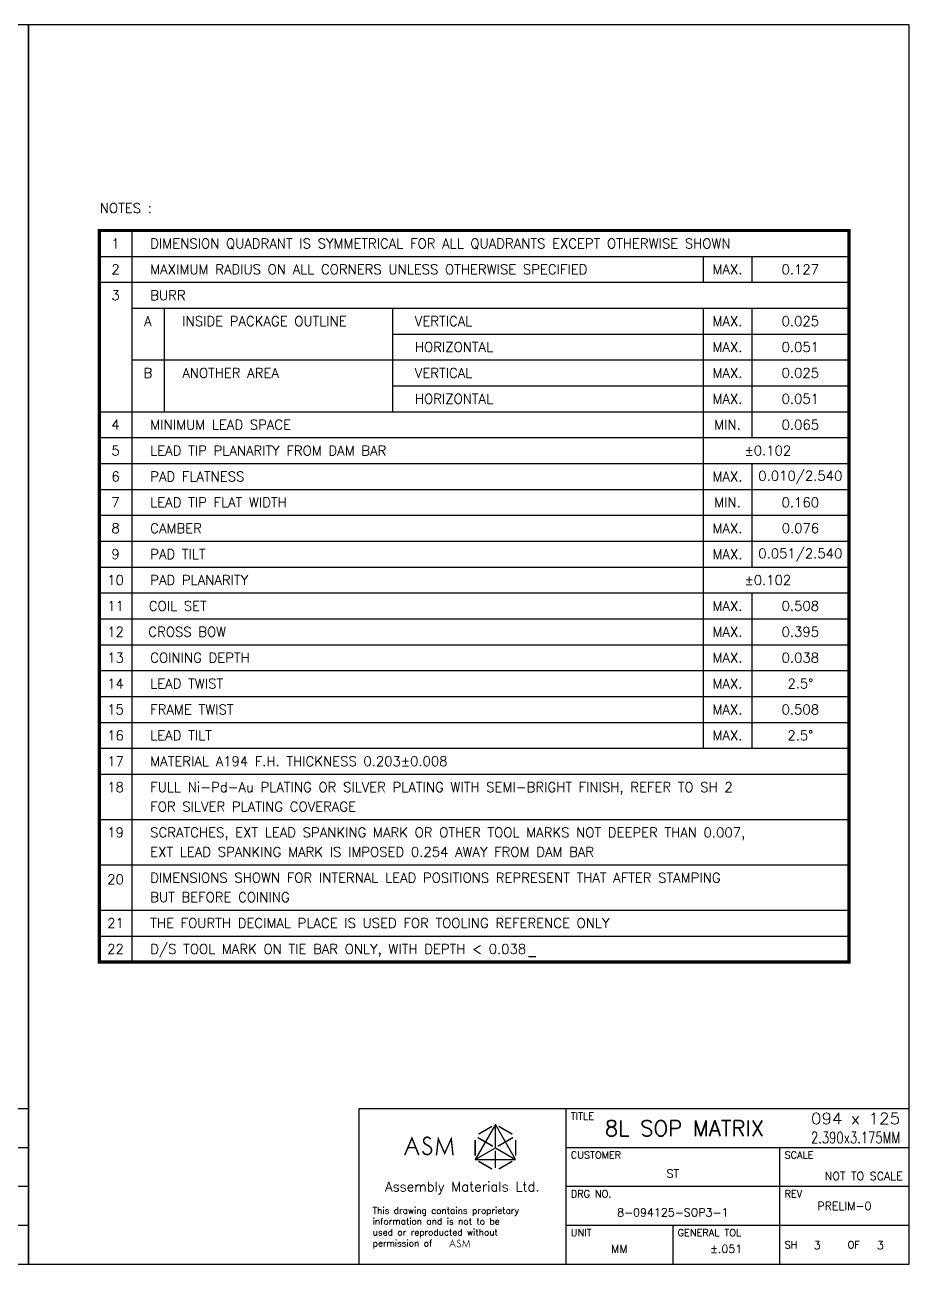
# Model space of a CAD drawing. Extents: x 5 to 821, y 9 to 392.
# Drawn here: x 547.9 to 821, y 9 to 392 of the extents above; entities that cross this region are included whole.
import ezdxf
from ezdxf.enums import TextEntityAlignment as Align

# ---------------------------------------------------------------- set-up
doc = ezdxf.new("R2010")
doc.units = 0
doc.header["$LTSCALE"] = 8
doc.header["$MEASUREMENT"] = 0
doc.layers.add('LF-LINE', color=1, linetype='Continuous')
doc.layers.add('PLOTTING-AREA', color=5, linetype='Continuous')
doc.styles.add('SIMPLEX', font='SIMPLEX', dxfattribs={"height": 2.5})

# ---------------------------------------------------------------- blocks, each defined once
blk = doc.blocks.new('TABLET1')
at = {"layer": 'PLOTTING-AREA', "color": 1}
for p, q in [((149.21, 52.2), (142.98, 41.4)), ((155.45, 41.4), (149.21, 52.2)), ((149.21, 45), (149.21, 52.2)), ((142.98, 41.4), (149.21, 45)), ((149.21, 45), (155.45, 41.4)), ((142.98, 41.4), (155.45, 41.4))]:
    blk.add_line(p, q, dxfattribs=at)
at = {"layer": 'PLOTTING-AREA'}
for p, q in [((277, 45), (171, 45)), ((277, 33), (171, 33)), ((277, 21), (171, 21)), ((204, 21), (204, 9))]:
    blk.add_line(p, q, dxfattribs=at)
blk.add_lwpolyline([(5, 392), (5, 9), (277, 9), (277, 392)], close=True, dxfattribs=at)
for points in [[(277, 57), (107, 57), (107, 9)], [(171, 57), (171, 9)], [(237, 45), (237, 9)]]:
    blk.add_lwpolyline(points, dxfattribs=at)
at = {"layer": 'PLOTTING-AREA', "color": 1}
for points, const_width in [([(143.99, 49.18), (148.2, 51.61)], 0.45), ([(150.23, 51.61), (154.44, 49.18)], 0.45), ([(121.2, 42.67), (123.44, 47.97), (125.58, 42.67)], 0.453), ([(131.01, 42.67), (131.59, 47.75), (133.55, 43.24), (135.57, 47.75), (136.13, 42.67)], 0.432), ([(142.98, 42.57), (142.98, 47.43)], 0.45), ([(143.76, 48.15), (148.43, 45.45)], 0.45), ([(149.99, 45.45), (154.67, 48.15)], 0.45), ([(155.45, 47.43), (155.45, 42.57)], 0.45), ([(122.19, 45), (124.64, 45)], 0.453), ([(149.21, 38.7), (149.21, 44.1)], 0.45), ([(148.2, 38.39), (143.99, 40.82)], 0.45), ([(154.44, 40.82), (150.23, 38.39)], 0.45), ([(135.04, 14.2), (135.97, 16.41), (136.87, 14.2)], 0.189), ([(139.13, 14.2), (139.37, 16.32), (140.19, 14.44), (141.03, 16.32), (141.26, 14.2)], 0.18), ([(135.45, 15.18), (136.47, 15.18)], 0.189)]:
    blk.add_lwpolyline(points, dxfattribs=dict(at, const_width=const_width))
at = {"layer": 'PLOTTING-AREA', "color": 1, "flags": 128}
for points, const_width in [([(129.17, 47.63, 1.322767), (127.58, 46.17), (128.84, 45.4, -1.508624), (126.78, 43.94)], 0.48), ([(138.36, 16.27, 1.322767), (137.7, 15.67), (138.22, 15.34, -1.508624), (137.37, 14.73)], 0.2)]:
    blk.add_lwpolyline(points, format="xyb", dxfattribs=dict(at, const_width=const_width))
at = {"layer": 'PLOTTING-AREA', "color": 7, "style": 'SIMPLEX'}
for s, height, p in [('TITLE', 2.2, (172.5, 53.65)), ('CUSTOMER', 2.2, (172.5, 41.65)), ('SCALE', 2.2, (238.5, 41.65)), ('DRG NO.', 2.2, (172.5, 29.65)), ('REV', 2.2, (238.5, 29.65)), ('This drawing contains proprietary', 2, (111.31, 24.59)), ('information and is not to be', 2, (111.31, 21.23)), ('used or reproducted without', 2, (111.31, 17.87)), ('UNIT', 2.2, (172.5, 17.65)), ('GENERAL TOL', 2.2, (205.5, 17.65)), ('permission of', 2, (111.31, 14.5))]:
    blk.add_text(s, height=height, dxfattribs=at).set_placement(p)
blk.add_text('Assembly Materials Ltd.', height=3, dxfattribs=at).set_placement((139, 33), align=Align.MIDDLE_CENTER)
for s, p in [('SH', (238.5, 15)), ('OF', (258, 15))]:
    blk.add_text(s, height=2.2, dxfattribs=at).set_placement(p, align=Align.MIDDLE_LEFT)

msp = doc.modelspace()

# ---------------------------------------------------------------- linework, layer by layer
msp.add_line((703.45, 104.09), (705.67, 104.09))
at = {"layer": 'LF-LINE'}
for p, q in [((580.92, 328.42), (580.92, 102.42)), ((570.92, 320.42), (802.38, 320.42)), ((757.38, 320.42), (757.38, 312.42)), ((772.38, 320.42), (772.38, 312.42)), ((570.92, 312.42), (802.38, 312.42)), ((580.92, 304.42), (802.38, 304.42)), ((590.92, 304.42), (590.92, 272.42)), ((661.44, 304.42), (661.44, 272.42)), ((757.38, 304.42), (757.38, 168.42)), ((772.38, 304.42), (772.38, 264.42)), ((661.44, 296.42), (802.38, 296.42)), ((580.92, 288.42), (802.38, 288.42)), ((661.44, 280.42), (802.38, 280.42)), ((570.92, 272.42), (802.38, 272.42)), ((570.92, 264.42), (802.38, 264.42)), ((570.92, 256.42), (802.38, 256.42)), ((772.38, 256.42), (772.38, 224.42)), ((570.92, 248.42), (802.38, 248.42)), ((570.92, 240.42), (802.38, 240.42)), ((570.92, 232.42), (802.38, 232.42)), ((570.92, 224.42), (802.38, 224.42)), ((570.92, 216.42), (802.38, 216.42)), ((772.38, 216.42), (772.38, 168.42)), ((570.92, 208.42), (802.38, 208.42)), ((570.92, 200.42), (802.38, 200.42)), ((570.92, 192.42), (802.38, 192.42)), ((570.92, 184.42), (802.38, 184.42)), ((570.92, 176.42), (802.38, 176.42)), ((570.92, 168.42), (802.38, 168.42)), ((570.92, 160.42), (802.38, 160.42)), ((570.92, 146.42), (802.38, 146.42)), ((570.92, 132.42), (802.38, 132.42)), ((570.92, 118.42), (802.38, 118.42)), ((570.92, 110.42), (802.38, 110.42))]:
    msp.add_line(p, q, dxfattribs=at)
at = {"layer": 'LF-LINE', "const_width": 1}
msp.add_lwpolyline([(802.38, 102.42), (802.38, 328.42), (570.92, 328.42), (570.92, 102.42)], close=True, dxfattribs=at)

# ---------------------------------------------------------------- block references
for p in [(272, 0), (544, 0)]:
    msp.add_blockref('TABLET1', p)

# ---------------------------------------------------------------- texts
at = {"style": 'SIMPLEX'}
for s, p in [('NOTES :', (571.06, 333.85)), ('DIMENSION QUADRANT IS SYMMETRICAL FOR ALL QUADRANTS EXCEPT OTHERWISE SHOWN', (586.63, 322.92)), ('MAXIMUM RADIUS ON ALL CORNERS UNLESS OTHERWISE SPECIFIED', (586.63, 314.92)), ('BURR', (586.63, 306.92)), ('INSIDE PACKAGE OUTLINE', (596.52, 298.92)), ('VERTICAL', (668.35, 298.92)), ('HORIZONTAL', (668.35, 290.92)), ('ANOTHER AREA', (596.52, 282.92)), ('VERTICAL', (668.35, 282.92)), ('HORIZONTAL', (668.35, 274.92)), ('MINIMUM LEAD SPACE ', (586.63, 266.92)), ('LEAD TIP PLANARITY FROM DAM BAR', (586.63, 258.92)), ('PAD FLATNESS', (586.63, 250.92)), ('LEAD TIP FLAT WIDTH', (586.63, 242.92)), ('CAMBER', (586.63, 234.92)), ('PAD TILT', (586.63, 226.92)), ('PAD PLANARITY ', (586.63, 218.92)), ('COIL SET', (586.19, 210.92)), ('CROSS BOW', (586.03, 202.92)), ('COINING DEPTH', (586.63, 194.92)), ('LEAD TWIST', (586.63, 186.92)), ('FRAME TWIST', (586.63, 178.92)), ('LEAD TILT', (586.63, 170.92)), ('MATERIAL A194 F.H. THICKNESS 0.203%%P0.008', (586.63, 162.92)), ('FULL Ni-Pd-Au PLATING OR SILVER PLATING WITH SEMI-BRIGHT FINISH, REFER TO SH 2', (586.63, 154.92)), ('FOR SILVER PLATING COVERAGE', (586.63, 148.92)), ('SCRATCHES, EXT LEAD SPANKING MARK OR OTHER TOOL MARKS NOT DEEPER THAN 0.007,', (586.63, 140.92)), ('EXT LEAD SPANKING MARK IS IMPOSED 0.254 AWAY FROM DAM BAR ', (586.63, 134.92)), ('DIMENSIONS SHOWN FOR INTERNAL LEAD POSITIONS REPRESENT THAT AFTER STAMPING', (586.63, 126.92)), ('BUT BEFORE COINING', (586.63, 120.92)), ('THE FOURTH DECIMAL PLACE IS USED FOR TOOLING REFERENCE ONLY', (586.63, 112.92)), ('D/S TOOL MARK ON TIE BAR ONLY, WITH DEPTH < 0.038', (586.63, 104.92))]:
    msp.add_text(s, height=3, dxfattribs=at).set_placement(p)
for s, p in [('1', (575.92, 324.42)), ('2', (575.92, 316.42)), ('MAX.', (764.88, 316.42)), ('0.127', (787.38, 316.42)), ('3', (575.92, 308.42)), ('A', (585.92, 300.42)), ('MAX.', (764.88, 300.42)), ('0.025', (787.38, 300.42)), ('MAX.', (764.88, 292.42)), ('0.051', (787.38, 292.42)), ('B', (585.92, 284.42)), ('MAX.', (764.88, 284.42)), ('0.025', (787.38, 284.42)), ('MAX.', (764.88, 276.42)), ('0.051', (787.38, 276.42)), ('4', (575.92, 268.42)), ('MIN.', (764.88, 268.42)), ('0.065', (787.38, 268.42)), ('5', (575.92, 260.42)), ('%%P0.102', (777.35, 260.42)), ('6', (575.92, 252.42)), ('MAX.', (764.88, 252.42)), ('0.010/2.540', (787.38, 252.42)), ('7', (575.92, 244.42)), ('MIN.', (764.88, 244.42)), ('0.160', (787.38, 244.42)), ('8', (575.92, 236.42)), ('MAX.', (764.88, 236.42)), ('0.076', (787.41, 236.42)), ('9', (575.92, 228.42)), ('MAX.', (764.88, 228.42)), ('0.051/2.540', (787.38, 228.42)), ('10', (575.92, 220.42)), ('%%P0.102', (777.35, 220.42)), ('11', (575.92, 212.42)), ('MAX.', (764.88, 212.42)), ('0.508', (787.38, 212.42)), ('12', (575.92, 204.42)), ('MAX.', (764.88, 204.42)), ('0.395', (787.38, 204.42)), ('13', (575.92, 196.42)), ('MAX.', (764.88, 196.42)), ('0.038', (787.38, 196.42)), ('14', (575.92, 188.42)), ('MAX.', (764.88, 188.42)), ('2.5%%D', (787.38, 188.42)), ('15', (575.92, 180.42)), ('MAX.', (764.88, 180.42)), ('0.508', (787.38, 180.42)), ('16', (575.92, 172.42)), ('MAX.', (764.88, 172.42)), ('2.5%%D', (787.38, 172.42)), ('17', (575.92, 164.42)), ('18', (575.92, 156.42)), ('19', (575.92, 142.42)), ('20', (575.92, 127.93)), ('21', (575.92, 114.42)), ('22', (575.92, 106.42))]:
    msp.add_text(s, height=3, dxfattribs=at).set_placement(p, align=Align.MIDDLE)
for s, p in [('ST', (748, 35)), ('8-094125-SOP3-1', (748, 23))]:
    msp.add_text(s, height=2.5, dxfattribs=at).set_placement(p, align=Align.BOTTOM_CENTER)
msp.add_text('NOT TO SCALE', height=2.5, dxfattribs=at).set_placement((819, 35), align=Align.RIGHT)
msp.add_text('PRELIM-0', height=2.5, dxfattribs=at).set_placement((801, 27), align=Align.MIDDLE_CENTER)
for p in [(791.5, 14.88), (811, 14.88)]:
    msp.add_text('3', height=2.5, dxfattribs=at).set_placement(p, align=Align.MIDDLE_LEFT)
for s, p in [('MM', (731.5, 15)), ('%%P.051', (764.5, 15))]:
    msp.add_text(s, height=2.5, dxfattribs=at).set_placement(p, align=Align.TOP_CENTER)
at = {"layer": 'LF-LINE', "style": 'SIMPLEX'}
for s, width, p, p2 in [('094 x 125', 1.002286, (790.65, 52.27), (818.22, 52.27)), ('2.390x3.175MM', 0.709774, (790.65, 46.38), (818.22, 46.38))]:
    msp.add_text(s, height=3.5, dxfattribs=dict(at, width=width)).set_placement(p, p2, align=Align.FIT)
msp.add_text('8L SOP MATRIX ', height=4.8, dxfattribs=at).set_placement((727, 51), align=Align.MIDDLE_LEFT)

doc.saveas('drawing.dxf')
